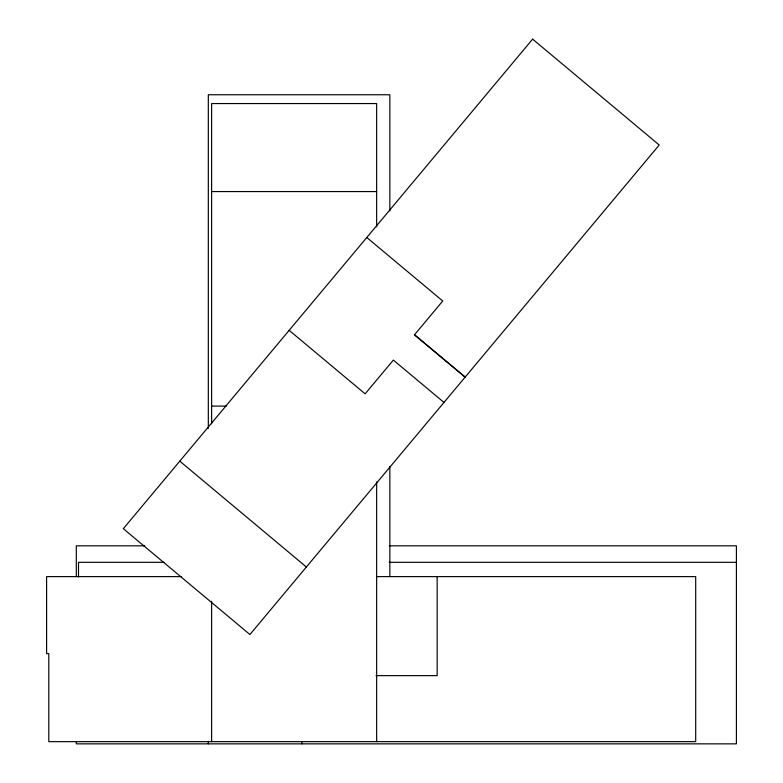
<?xml version="1.0" encoding="UTF-8"?>
<svg xmlns="http://www.w3.org/2000/svg" width="783" height="783" viewBox="0 0 783 783"><rect width="100%" height="100%" fill="white"/><g stroke="black" fill="none" stroke-linecap="round" stroke-linejoin="round"><path stroke-width="1.17" d="M211.625 191.561L376.652 191.561M211.625 406.093L226.287 406.093M144.757 545.82L76.303 545.82L76.303 576.376M389.239 545.82L736.402 545.82L736.402 743.85L76.303 743.85L76.303 741.403M164.107 562.321L78.506 562.321L78.506 576.993M389.112 562.321L736.402 562.321M181.059 576.621L46.598 576.621L46.598 653.639L48.8 653.639L48.8 741.648L695.695 741.648L695.695 576.621L376.545 576.621M376.036 675.641L437.159 675.641L437.159 576.621M366.787 237.494L442.747 301.005L414.461 334.84L465.161 377.112L414.52 334.762M443.99 402.433L393.35 360.092L365.123 393.849L289.162 330.338M179.777 461.158L306.378 567.009M389.846 210.921L389.846 94.753L208.317 94.753L208.317 428.467M389.846 466.492L389.846 576.562M376.652 226.884L376.652 103.552L211.625 103.552L211.625 423.818M376.652 481.848L376.652 741.648M301.837 741.648L301.837 743.85M211.625 601.354L211.625 741.648M208.317 741.403L208.317 743.85M532.626 39.15L123.323 528.682L249.924 634.533L659.227 145.002L532.626 39.15"/></g></svg>
